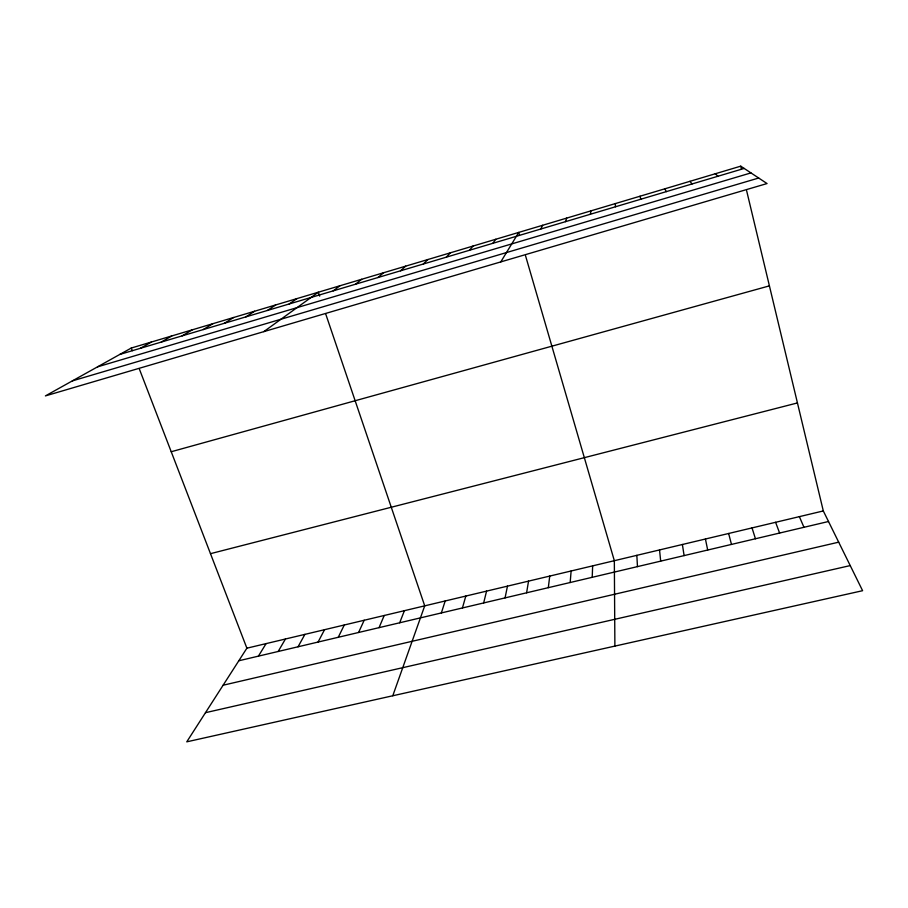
<?xml version="1.0" encoding="UTF-8"?>
<svg xmlns="http://www.w3.org/2000/svg" width="908" height="908" viewBox="0 0 908 908"><rect width="100%" height="100%" fill="white"/><g stroke="black" fill="none" stroke-linecap="round" stroke-linejoin="round"><path stroke-width="1.36" d="M592.209 577.306L592.652 565.854M570.179 582.516L571.121 570.984M548.307 587.68L549.749 576.069M590.382 214.243L590.915 210.872M526.606 592.799L528.535 581.12M505.064 597.895L507.47 586.137M483.669 602.946L486.563 591.119M462.444 607.951L465.804 596.068M441.367 612.934L445.181 600.971M565.502 221.654L566.66 218.113M392.778 695.766L424.717 605.84L325.847 314.35M399.679 622.775L404.401 610.687M379.056 627.644L384.22 615.488M358.592 632.479L364.187 620.255M540.839 229.009L542.598 225.286M338.264 637.28L344.291 624.988M318.084 642.047L324.542 629.698M298.051 646.78L304.918 634.363M278.166 651.479L285.441 639.005M500.773 261.913L518.74 232.414L519.501 234.99M258.417 656.144L266.089 643.613M823.306 510.943L246.885 648.187L186.764 741.836L862.6 590.699L823.306 510.943L746.603 190.601M492.84 243.31L495.779 239.269M469.481 250.268L472.989 246.068M446.316 257.168L450.379 252.81M423.332 264.012L427.94 259.506M400.53 270.8L405.683 266.158M377.91 277.542L383.596 272.74M355.471 284.227L361.679 279.289M333.213 290.855L339.921 285.782M263.785 331.647L318.345 292.217L319.673 296.121M289.209 303.964L296.927 298.607M267.463 310.445L275.669 304.952M245.886 316.869L254.581 311.251M224.48 323.248L233.64 317.494M203.233 329.57L212.858 323.702M182.156 335.858L192.235 329.854M161.227 342.089L171.771 335.96M140.468 348.275L151.454 342.021M131.285 348.036L45.4 395.911L767.044 183.552L740.746 166.164L131.285 348.036L132.307 350.681M119.867 354.415L744.185 168.434M97.553 366.843L750.95 172.906M72.345 380.895L758.679 178.025M171.226 451.741L769.416 285.861M210.486 553.676L797.451 402.936M238.804 660.774L828.516 521.498M223.096 685.234L838.697 542.167M205.469 712.689L850.229 565.582M715.243 173.768L717.99 176.231M689.966 181.316L692.032 183.972M664.883 188.796L666.29 191.633M799.369 516.641L803.966 527.298M139.423 369.17L246.885 648.187M775.602 522.304L779.609 533.053M752.028 527.911L755.445 538.762M525.505 255.625L614.341 560.701L614.886 646.099M728.636 533.484L731.473 544.414M640.026 196.219L640.776 199.238M740.746 166.164L741.393 168.877M705.425 539.011L707.695 550.032M682.396 544.494L684.099 555.605M659.537 549.93L660.683 561.133M636.849 555.333L637.461 566.626M615.363 203.574L615.465 206.774"/></g></svg>
